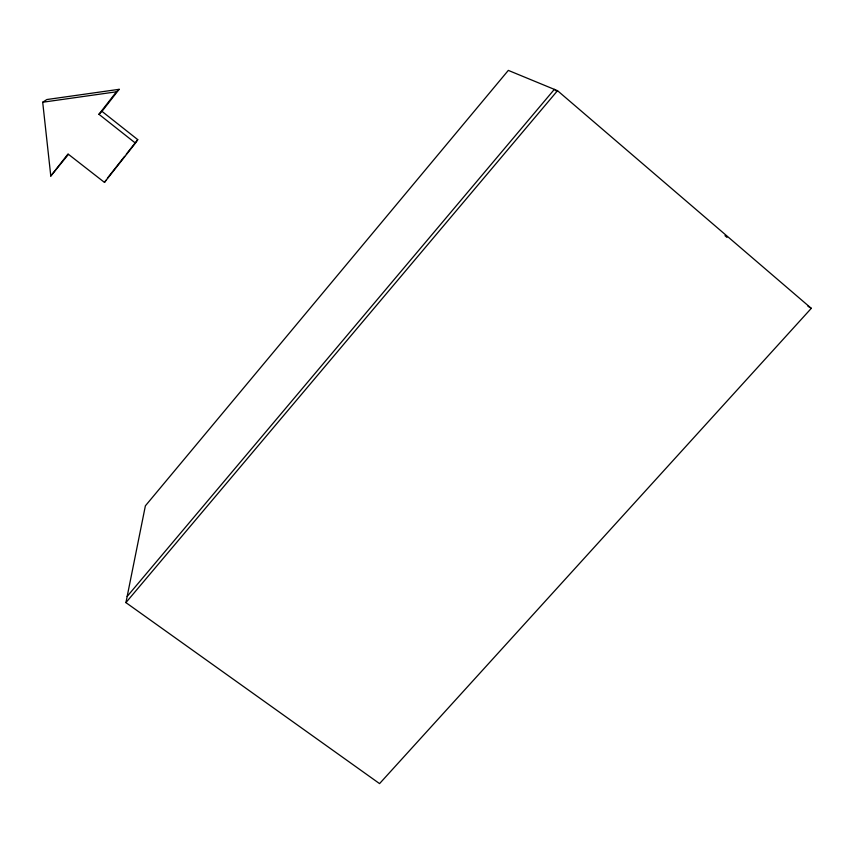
<?xml version="1.0" encoding="UTF-8"?>
<svg xmlns="http://www.w3.org/2000/svg" width="854" height="854" viewBox="0 0 854 854"><rect width="100%" height="100%" fill="white"/><g stroke="black" fill="none" stroke-linecap="round" stroke-linejoin="round"><path stroke-width="1.28" d="M125.922 602.614L145.383 505.824L508.322 70.391L557.523 90.684L811.3 308.337L379.56 783.609L125.922 602.614L557.523 90.684M135.434 143.12L137.75 139.64L101.978 111.362L98.925 114.276L135.434 143.12L104.476 182.404L68 153.966L50.792 176.041L42.7 102.234L46.874 99.534L119.154 89.318L101.978 111.362M104.476 182.404L105.928 180.29M98.925 114.276L116.443 91.805L119.154 89.318M68.416 154.403L50.792 176.041M107.38 178.187L124.62 156.314M126.264 154.232L137.75 139.64M127.161 596.444L554.353 89.371L556.37 91.111M42.7 102.234L116.443 91.805M807.959 306.287L811.3 308.337M724.971 235.672L726.989 237.401"/></g></svg>
